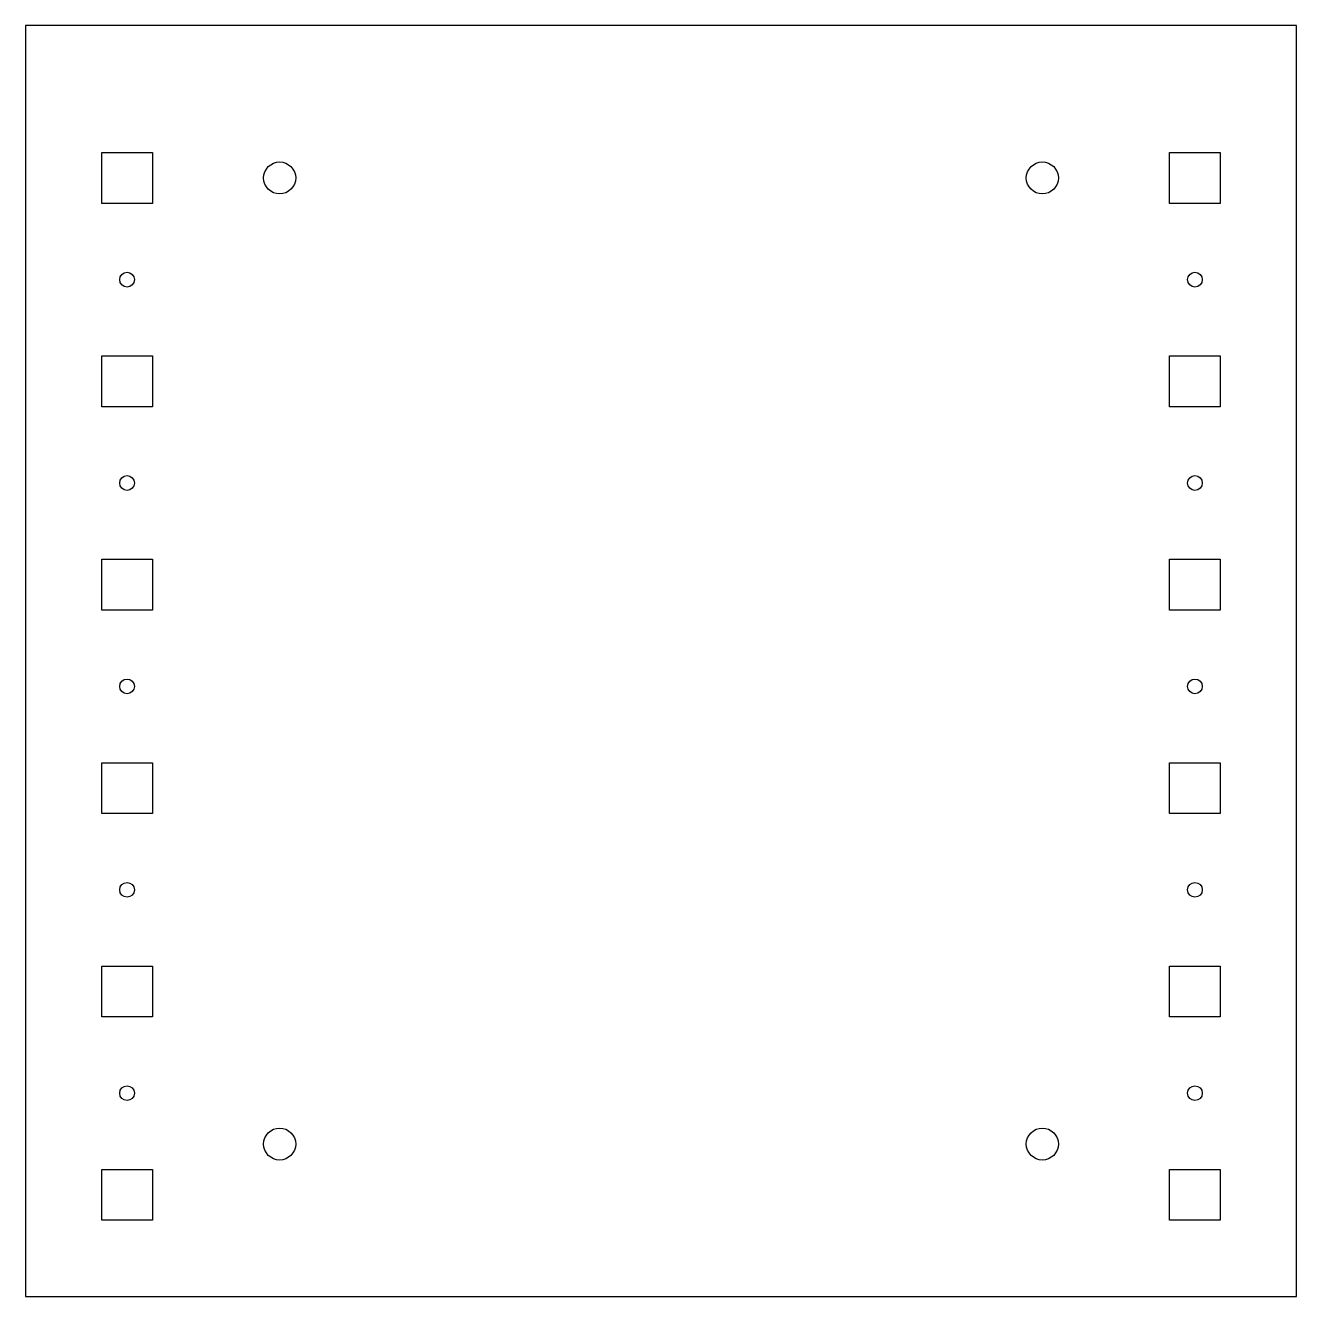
# Model space of a CAD drawing. Header units: millimetres. Extents: x -125 to 125, y -125 to 125.
import ezdxf

# ---------------------------------------------------------------- set-up
doc = ezdxf.new("R2010")
doc.units = ezdxf.units.MM

msp = doc.modelspace()

# ---------------------------------------------------------------- linework, layer by layer
for points in [[(125, -125), (125, 125), (-125, 125), (-125, -125)], [(-110, 90), (-110, 100), (-100, 100), (-100, 90)], [(110, 90), (100, 90), (100, 100), (110, 100)], [(-110, 50), (-110, 60), (-100, 60), (-100, 50)], [(110, 60), (110, 50), (100, 50), (100, 60)], [(-110, 10), (-110, 20), (-100, 20), (-100, 10)], [(100, 10), (100, 20), (110, 20), (110, 10)], [(-100, -20), (-100, -30), (-110, -30), (-110, -20)], [(100, -30), (100, -20), (110, -20), (110, -30)], [(-100, -60), (-100, -70), (-110, -70), (-110, -60)], [(100, -70), (100, -60), (110, -60), (110, -70)], [(110, -100), (110, -110), (100, -110), (100, -100)], [(-100, -100), (-100, -110), (-110, -110), (-110, -100)]]:
    msp.add_lwpolyline(points, close=True)
for centre, radius in [((-75, 95), 3.15), ((75, 95), 3.15), ((-105, 75), 1.45), ((105, 75), 1.45), ((-105, 35), 1.45), ((105, 35), 1.45), ((-105, -5), 1.45), ((105, -5), 1.45), ((-105, -45), 1.45), ((105, -45), 1.45), ((-105, -85), 1.45), ((105, -85), 1.45), ((-75, -95), 3.15), ((75, -95), 3.15)]:
    msp.add_circle(centre, radius)

doc.saveas('drawing.dxf')
